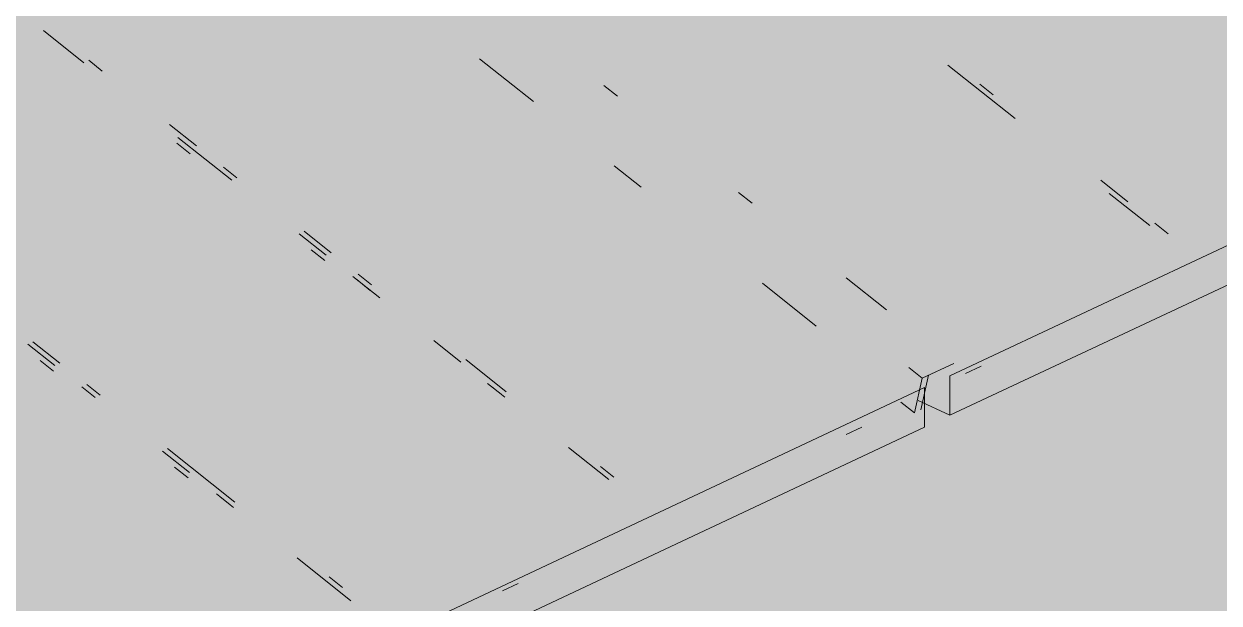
# Model space of a CAD drawing. Header units: millimetres. Extents: x 5 to 1315, y 5 to 292.
# Drawn here: x 1183.984 to 1186.931, y 93.858 to 95.285 of the extents above; entities that cross this region are included whole.
import ezdxf

# ---------------------------------------------------------------- set-up
doc = ezdxf.new("R2010")
doc.units = ezdxf.units.MM
doc.layers.add('EXISTING', color=7, linetype='Continuous')
doc.layers.add('IMAGES', color=7, linetype='Continuous')

# ---------------------------------------------------------------- blocks, each defined once
blk = doc.blocks.new('SHEET_03')
at = {"layer": 'EXISTING', "color": 250, "lineweight": 9}
for p, q in [((286.2679, 94.4182), (290.0821, 96.2089)), ((284.0322, 95.2686), (284.1318, 95.1896)), ((284.1775, 95.1691), (284.1443, 95.1955)), ((285.1081, 95.1992), (285.2409, 95.0939)), ((286.2624, 95.1837), (286.4283, 95.052)), ((286.2679, 94.3207), (288.0401, 95.1528)), ((286.3744, 95.1105), (286.3412, 95.1369)), ((285.4478, 95.1071), (285.4146, 95.1335)), ((284.4099, 94.9848), (284.3435, 95.0374)), ((284.3942, 94.9653), (284.361, 94.9916)), ((284.3642, 95.0052), (284.497, 94.8999)), ((284.5094, 94.9058), (284.4762, 94.9321)), ((285.4401, 94.9358), (285.5065, 94.8831)), ((286.7064, 94.8471), (286.64, 94.8998)), ((285.7797, 94.8437), (285.7465, 94.8701)), ((286.6607, 94.8676), (286.7603, 94.7886)), ((286.806, 94.7681), (286.7728, 94.7945)), ((284.6629, 94.7682), (284.7293, 94.7155)), ((284.7418, 94.7214), (284.6754, 94.7741)), ((284.7262, 94.7019), (284.693, 94.7282)), ((284.8414, 94.6424), (284.8082, 94.6687)), ((284.7957, 94.6628), (284.8621, 94.6102)), ((284.8383, 94.6287), (284.8051, 94.6551)), ((285.8052, 94.6461), (285.938, 94.5407)), ((286.1117, 94.5804), (286.0121, 94.6594)), ((283.994, 94.4961), (284.0604, 94.4434)), ((284.0729, 94.4493), (284.0065, 94.502)), ((284.9949, 94.5048), (285.0613, 94.4521)), ((284.0573, 94.4298), (284.0241, 94.4561)), ((285.1734, 94.379), (285.0738, 94.458)), ((286.1664, 94.4384), (286.1996, 94.412)), ((286.2777, 94.4487), (286.1996, 94.412)), ((286.3059, 94.4239), (286.3444, 94.442)), ((286.1996, 94.412), (286.18, 94.3269)), ((286.1956, 94.3342), (286.2152, 94.4193)), ((286.2679, 94.3207), (286.2679, 94.4182)), ((282.3912, 92.5982), (286.2054, 94.3889)), ((284.1268, 94.3907), (284.16, 94.3644)), ((284.1725, 94.3703), (284.1393, 94.3966)), ((285.1277, 94.3994), (285.1609, 94.3731)), ((285.1702, 94.3654), (285.137, 94.3917)), ((286.2054, 94.3889), (286.2054, 94.2914)), ((286.1468, 94.3532), (286.18, 94.3269)), ((286.1898, 94.3574), (286.2679, 94.3207)), ((282.3912, 92.5007), (286.2054, 94.2914)), ((286.0118, 94.2738), (286.0503, 94.2919)), ((284.326, 94.2327), (284.3924, 94.18)), ((284.5044, 94.1069), (284.3385, 94.2386)), ((285.3268, 94.2414), (285.4264, 94.1624)), ((285.4389, 94.1683), (285.4057, 94.1946)), ((284.3892, 94.1664), (284.356, 94.1927)), ((284.4588, 94.1273), (284.492, 94.101)), ((284.5013, 94.0932), (284.4681, 94.1196)), ((284.6579, 93.9693), (284.7907, 93.8639)), ((284.77, 93.8962), (284.7368, 93.9225)), ((285.1647, 93.8882), (285.2032, 93.9063))]:
    blk.add_line(p, q, dxfattribs=at)
at = {"layer": 'IMAGES', "color": 7}
for points in [[(283.9382, 95.2431), (284.0345, 95.2431), (283.9382, 95.3395), (284.0345, 95.3395)], [(284.0345, 95.2431), (284.1309, 95.2431), (284.0345, 95.3395), (284.1309, 95.3395)], [(284.1309, 95.2431), (284.7091, 95.2431), (284.1309, 95.3395), (284.7091, 95.3395)], [(284.7091, 95.2431), (284.8055, 95.2431), (284.7091, 95.3395), (284.8055, 95.3395)], [(284.8055, 95.2431), (284.9018, 95.2431), (284.8055, 95.3395), (284.9018, 95.3395)], [(284.9018, 95.2431), (284.9982, 95.2431), (284.9018, 95.3395), (284.9982, 95.3395)], [(284.9982, 95.2431), (285.0945, 95.2431), (284.9982, 95.3395), (285.0945, 95.3395)], [(285.0945, 95.2431), (285.2873, 95.2431), (285.0945, 95.3395), (285.2873, 95.3395)], [(285.2873, 95.2431), (285.3836, 95.2431), (285.2873, 95.3395), (285.3836, 95.3395)], [(285.3836, 95.2431), (285.8655, 95.2431), (285.3836, 95.3395), (285.8655, 95.3395)], [(285.8655, 95.2431), (285.9618, 95.2431), (285.8655, 95.3395), (285.9618, 95.3395)], [(285.9618, 95.2431), (286.0582, 95.2431), (285.9618, 95.3395), (286.0582, 95.3395)], [(286.0582, 95.2431), (286.1545, 95.2431), (286.0582, 95.3395), (286.1545, 95.3395)], [(286.1545, 95.2431), (286.2509, 95.2431), (286.1545, 95.3395), (286.2509, 95.3395)], [(286.2509, 95.2431), (286.3473, 95.2431), (286.2509, 95.3395), (286.3473, 95.3395)], [(286.3473, 95.2431), (286.9255, 95.2431), (286.3473, 95.3395), (286.9255, 95.3395)], [(286.9255, 95.2431), (287.0218, 95.2431), (286.9255, 95.3395), (287.0218, 95.3395)], [(283.9382, 95.1467), (284.0345, 95.1467), (283.9382, 95.2431), (284.0345, 95.2431)], [(284.0345, 95.1467), (284.2273, 95.1467), (284.0345, 95.2431), (284.2273, 95.2431)], [(284.2273, 95.1467), (284.3236, 95.1467), (284.2273, 95.2431), (284.3236, 95.2431)], [(284.3236, 95.1467), (284.9018, 95.1467), (284.3236, 95.2431), (284.9018, 95.2431)], [(284.9018, 95.1467), (284.9982, 95.1467), (284.9018, 95.2431), (284.9982, 95.2431)], [(284.9982, 95.1467), (285.0945, 95.1467), (284.9982, 95.2431), (285.0945, 95.2431)], [(285.0945, 95.1467), (285.1909, 95.1467), (285.0945, 95.2431), (285.1909, 95.2431)], [(285.1909, 95.1467), (285.2873, 95.1467), (285.1909, 95.2431), (285.2873, 95.2431)], [(285.2873, 95.1467), (285.3836, 95.1467), (285.2873, 95.2431), (285.3836, 95.2431)], [(285.3836, 95.1467), (285.48, 95.1467), (285.3836, 95.2431), (285.48, 95.2431)], [(285.48, 95.1467), (285.5764, 95.1467), (285.48, 95.2431), (285.5764, 95.2431)], [(285.5764, 95.1467), (286.0582, 95.1467), (285.5764, 95.2431), (286.0582, 95.2431)], [(286.0582, 95.1467), (286.1545, 95.1467), (286.0582, 95.2431), (286.1545, 95.2431)], [(286.1545, 95.1467), (286.2509, 95.1467), (286.1545, 95.2431), (286.2509, 95.2431)], [(286.2509, 95.1467), (286.3473, 95.1467), (286.2509, 95.2431), (286.3473, 95.2431)], [(286.3473, 95.1467), (286.4436, 95.1467), (286.3473, 95.2431), (286.4436, 95.2431)], [(286.4436, 95.1467), (287.0218, 95.1467), (286.4436, 95.2431), (287.0218, 95.2431)], [(283.4564, 95.0503), (284.0345, 95.0503), (283.4564, 95.1467), (284.0345, 95.1467)], [(284.0345, 95.0503), (284.1309, 95.0503), (284.0345, 95.1467), (284.1309, 95.1467)], [(284.1309, 95.0503), (284.2273, 95.0503), (284.1309, 95.1467), (284.2273, 95.1467)], [(284.2273, 95.0503), (284.3236, 95.0503), (284.2273, 95.1467), (284.3236, 95.1467)], [(284.3236, 95.0503), (284.42, 95.0503), (284.3236, 95.1467), (284.42, 95.1467)], [(284.42, 95.0503), (284.5164, 95.0503), (284.42, 95.1467), (284.5164, 95.1467)], [(284.5164, 95.0503), (284.9982, 95.0503), (284.5164, 95.1467), (284.9982, 95.1467)], [(284.9982, 95.0503), (285.0945, 95.0503), (284.9982, 95.1467), (285.0945, 95.1467)], [(285.0945, 95.0503), (285.1909, 95.0503), (285.0945, 95.1467), (285.1909, 95.1467)], [(285.1909, 95.0503), (285.2873, 95.0503), (285.1909, 95.1467), (285.2873, 95.1467)], [(285.2873, 95.0503), (285.3836, 95.0503), (285.2873, 95.1467), (285.3836, 95.1467)], [(285.3836, 95.0503), (285.48, 95.0503), (285.3836, 95.1467), (285.48, 95.1467)], [(285.48, 95.0503), (285.5764, 95.0503), (285.48, 95.1467), (285.5764, 95.1467)], [(285.5764, 95.0503), (285.6727, 95.0503), (285.5764, 95.1467), (285.6727, 95.1467)], [(285.6727, 95.0503), (285.7691, 95.0503), (285.6727, 95.1467), (285.7691, 95.1467)], [(285.7691, 95.0503), (286.1545, 95.0503), (285.7691, 95.1467), (286.1545, 95.1467)], [(286.1545, 95.0503), (286.2509, 95.0503), (286.1545, 95.1467), (286.2509, 95.1467)], [(286.2509, 95.0503), (286.4436, 95.0503), (286.2509, 95.1467), (286.4436, 95.1467)], [(286.4436, 95.0503), (286.54, 95.0503), (286.4436, 95.1467), (286.54, 95.1467)], [(286.54, 95.0503), (286.6364, 95.0503), (286.54, 95.1467), (286.6364, 95.1467)], [(286.6364, 95.0503), (287.1182, 95.0503), (286.6364, 95.1467), (287.1182, 95.1467)], [(283.6491, 94.9539), (284.1309, 94.9539), (283.6491, 95.0503), (284.1309, 95.0503)], [(284.1309, 94.9539), (284.2273, 94.9539), (284.1309, 95.0503), (284.2273, 95.0503)], [(284.2273, 94.9539), (284.42, 94.9539), (284.2273, 95.0503), (284.42, 95.0503)], [(284.42, 94.9539), (284.5164, 94.9539), (284.42, 95.0503), (284.5164, 95.0503)], [(284.5164, 94.9539), (284.6127, 94.9539), (284.5164, 95.0503), (284.6127, 95.0503)], [(284.6127, 94.9539), (285.0945, 94.9539), (284.6127, 95.0503), (285.0945, 95.0503)], [(285.0945, 94.9539), (285.1909, 94.9539), (285.0945, 95.0503), (285.1909, 95.0503)], [(285.1909, 94.9539), (285.2873, 94.9539), (285.1909, 95.0503), (285.2873, 95.0503)], [(285.2873, 94.9539), (285.3836, 94.9539), (285.2873, 95.0503), (285.3836, 95.0503)], [(285.3836, 94.9539), (285.48, 94.9539), (285.3836, 95.0503), (285.48, 95.0503)], [(285.48, 94.9539), (285.5764, 94.9539), (285.48, 95.0503), (285.5764, 95.0503)], [(285.5764, 94.9539), (285.6727, 94.9539), (285.5764, 95.0503), (285.6727, 95.0503)], [(285.6727, 94.9539), (285.7691, 94.9539), (285.6727, 95.0503), (285.7691, 95.0503)], [(285.7691, 94.9539), (285.8655, 94.9539), (285.7691, 95.0503), (285.8655, 95.0503)], [(285.8655, 94.9539), (286.2509, 94.9539), (285.8655, 95.0503), (286.2509, 95.0503)], [(286.2509, 94.9539), (286.3473, 94.9539), (286.2509, 95.0503), (286.3473, 95.0503)], [(286.3473, 94.9539), (286.54, 94.9539), (286.3473, 95.0503), (286.54, 95.0503)], [(286.54, 94.9539), (286.6364, 94.9539), (286.54, 95.0503), (286.6364, 95.0503)], [(286.6364, 94.9539), (286.7327, 94.9539), (286.6364, 95.0503), (286.7327, 95.0503)], [(286.7327, 94.9539), (287.0218, 94.9539), (286.7327, 95.0503), (287.0218, 95.0503)], [(283.7455, 94.8575), (284.2273, 94.8575), (283.7455, 94.9539), (284.2273, 94.9539)], [(284.2273, 94.8575), (284.3236, 94.8575), (284.2273, 94.9539), (284.3236, 94.9539)], [(284.3236, 94.8575), (284.42, 94.8575), (284.3236, 94.9539), (284.42, 94.9539)], [(284.42, 94.8575), (284.6127, 94.8575), (284.42, 94.9539), (284.6127, 94.9539)], [(284.6127, 94.8575), (284.7091, 94.8575), (284.6127, 94.9539), (284.7091, 94.9539)], [(284.7091, 94.8575), (284.8055, 94.8575), (284.7091, 94.9539), (284.8055, 94.9539)], [(284.8055, 94.8575), (285.2873, 94.8575), (284.8055, 94.9539), (285.2873, 94.9539)], [(285.2873, 94.8575), (285.3836, 94.8575), (285.2873, 94.9539), (285.3836, 94.9539)], [(285.3836, 94.8575), (285.48, 94.8575), (285.3836, 94.9539), (285.48, 94.9539)], [(285.48, 94.8575), (285.5764, 94.8575), (285.48, 94.9539), (285.5764, 94.9539)], [(285.5764, 94.8575), (285.6727, 94.8575), (285.5764, 94.9539), (285.6727, 94.9539)], [(285.6727, 94.8575), (285.7691, 94.8575), (285.6727, 94.9539), (285.7691, 94.9539)], [(285.7691, 94.8575), (285.9618, 94.8575), (285.7691, 94.9539), (285.9618, 94.9539)], [(285.9618, 94.8575), (286.3473, 94.8575), (285.9618, 94.9539), (286.3473, 94.9539)], [(286.3473, 94.8575), (286.4436, 94.8575), (286.3473, 94.9539), (286.4436, 94.9539)], [(286.4436, 94.8575), (286.54, 94.8575), (286.4436, 94.9539), (286.54, 94.9539)], [(286.54, 94.8575), (286.7327, 94.8575), (286.54, 94.9539), (286.7327, 94.9539)], [(286.7327, 94.8575), (286.8291, 94.8575), (286.7327, 94.9539), (286.8291, 94.9539)], [(286.8291, 94.8575), (287.0218, 94.8575), (286.8291, 94.9539), (287.0218, 94.9539)], [(283.8418, 94.7611), (284.3236, 94.7611), (283.8418, 94.8575), (284.3236, 94.8575)], [(284.3236, 94.7611), (284.42, 94.7611), (284.3236, 94.8575), (284.42, 94.8575)], [(284.42, 94.7611), (284.5164, 94.7611), (284.42, 94.8575), (284.5164, 94.8575)], [(284.5164, 94.7611), (284.6127, 94.7611), (284.5164, 94.8575), (284.6127, 94.8575)], [(284.6127, 94.6647), (284.7091, 94.6647), (284.6127, 94.8575), (284.7091, 94.8575)], [(284.7091, 94.7611), (284.8055, 94.7611), (284.7091, 94.8575), (284.8055, 94.8575)], [(284.8055, 94.7611), (284.9018, 94.7611), (284.8055, 94.8575), (284.9018, 94.8575)], [(284.9018, 94.7611), (285.2873, 94.7611), (284.9018, 94.8575), (285.2873, 94.8575)], [(285.2873, 94.7611), (285.48, 94.7611), (285.2873, 94.8575), (285.48, 94.8575)], [(285.48, 94.7611), (285.5764, 94.7611), (285.48, 94.8575), (285.5764, 94.8575)], [(285.5764, 94.7611), (285.7691, 94.7611), (285.5764, 94.8575), (285.7691, 94.8575)], [(285.7691, 94.6647), (285.8655, 94.6647), (285.7691, 94.8575), (285.8655, 94.8575)], [(285.8655, 94.7611), (285.9618, 94.7611), (285.8655, 94.8575), (285.9618, 94.8575)], [(285.9618, 94.7611), (286.0582, 94.7611), (285.9618, 94.8575), (286.0582, 94.8575)], [(286.0582, 94.7611), (286.1545, 94.7611), (286.0582, 94.8575), (286.1545, 94.8575)], [(286.1545, 94.7611), (286.6364, 94.7611), (286.1545, 94.8575), (286.6364, 94.8575)], [(286.6364, 94.7611), (286.7327, 94.7611), (286.6364, 94.8575), (286.7327, 94.8575)], [(286.7327, 94.7611), (286.8291, 94.7611), (286.7327, 94.8575), (286.8291, 94.8575)], [(286.8291, 94.7611), (286.9255, 94.7611), (286.8291, 94.8575), (286.9255, 94.8575)], [(286.9255, 94.6647), (287.0218, 94.6647), (286.9255, 94.8575), (287.0218, 94.8575)], [(283.8418, 94.6647), (284.5164, 94.6647), (283.8418, 94.7611), (284.5164, 94.7611)], [(284.5164, 94.6647), (284.6127, 94.6647), (284.5164, 94.7611), (284.6127, 94.7611)], [(284.7091, 94.6647), (284.8055, 94.6647), (284.7091, 94.7611), (284.8055, 94.7611)], [(284.8055, 94.6647), (284.9018, 94.6647), (284.8055, 94.7611), (284.9018, 94.7611)], [(284.9018, 94.6647), (284.9982, 94.6647), (284.9018, 94.7611), (284.9982, 94.7611)], [(284.9982, 94.6647), (285.0945, 94.6647), (284.9982, 94.7611), (285.0945, 94.7611)], [(285.0945, 94.5683), (285.48, 94.5683), (285.0945, 94.7611), (285.48, 94.7611)], [(285.48, 94.6647), (285.5764, 94.6647), (285.48, 94.7611), (285.5764, 94.7611)], [(285.5764, 94.6647), (285.6727, 94.6647), (285.5764, 94.7611), (285.6727, 94.7611)], [(285.6727, 94.6647), (285.7691, 94.6647), (285.6727, 94.7611), (285.7691, 94.7611)], [(285.8655, 94.6647), (285.9618, 94.6647), (285.8655, 94.7611), (285.9618, 94.7611)], [(285.9618, 94.6647), (286.0582, 94.6647), (285.9618, 94.7611), (286.0582, 94.7611)], [(286.0582, 94.6647), (286.1545, 94.6647), (286.0582, 94.7611), (286.1545, 94.7611)], [(286.1545, 94.6647), (286.4436, 94.6647), (286.1545, 94.7611), (286.4436, 94.7611)], [(286.4436, 94.6647), (286.54, 94.6647), (286.4436, 94.7611), (286.54, 94.7611)], [(286.54, 94.6647), (286.6364, 94.6647), (286.54, 94.7611), (286.6364, 94.7611)], [(286.6364, 94.6647), (286.7327, 94.6647), (286.6364, 94.7611), (286.7327, 94.7611)], [(286.7327, 94.6647), (286.8291, 94.6647), (286.7327, 94.7611), (286.8291, 94.7611)], [(286.8291, 94.6647), (286.9255, 94.6647), (286.8291, 94.7611), (286.9255, 94.7611)], [(283.9382, 94.5683), (284.0345, 94.5683), (283.9382, 94.6647), (284.0345, 94.6647)], [(284.0345, 94.5683), (284.1309, 94.5683), (284.0345, 94.6647), (284.1309, 94.6647)], [(284.1309, 94.5683), (284.6127, 94.5683), (284.1309, 94.6647), (284.6127, 94.6647)], [(284.6127, 94.5683), (284.7091, 94.5683), (284.6127, 94.6647), (284.7091, 94.6647)], [(284.7091, 94.5683), (284.8055, 94.5683), (284.7091, 94.6647), (284.8055, 94.6647)], [(284.8055, 94.5683), (284.9018, 94.5683), (284.8055, 94.6647), (284.9018, 94.6647)], [(284.9018, 94.5683), (284.9982, 94.5683), (284.9018, 94.6647), (284.9982, 94.6647)], [(284.9982, 94.5683), (285.0945, 94.5683), (284.9982, 94.6647), (285.0945, 94.6647)], [(285.48, 94.5683), (285.6727, 94.5683), (285.48, 94.6647), (285.6727, 94.6647)], [(285.6727, 94.5683), (285.7691, 94.5683), (285.6727, 94.6647), (285.7691, 94.6647)], [(285.7691, 94.5683), (285.8655, 94.5683), (285.7691, 94.6647), (285.8655, 94.6647)], [(285.8655, 94.5683), (285.9618, 94.5683), (285.8655, 94.6647), (285.9618, 94.6647)], [(285.9618, 94.5683), (286.0582, 94.5683), (285.9618, 94.6647), (286.0582, 94.6647)], [(286.0582, 94.5683), (286.1545, 94.5683), (286.0582, 94.6647), (286.1545, 94.6647)], [(286.1545, 94.5683), (286.4436, 94.5683), (286.1545, 94.6647), (286.4436, 94.6647)], [(286.4436, 94.4719), (286.54, 94.4719), (286.4436, 94.6647), (286.54, 94.6647)], [(286.54, 94.4719), (286.6364, 94.4719), (286.54, 94.6647), (286.6364, 94.6647)], [(286.6364, 94.5683), (286.7327, 94.5683), (286.6364, 94.6647), (286.7327, 94.6647)], [(286.7327, 94.5683), (286.8291, 94.5683), (286.7327, 94.6647), (286.8291, 94.6647)], [(286.8291, 94.5683), (286.9255, 94.5683), (286.8291, 94.6647), (286.9255, 94.6647)], [(286.9255, 94.5683), (289.4309, 94.5683), (286.9255, 94.6647), (289.4309, 94.6647)], [(283.9382, 94.4719), (284.0345, 94.4719), (283.9382, 94.5683), (284.0345, 94.5683)], [(284.0345, 94.4719), (284.1309, 94.4719), (284.0345, 94.5683), (284.1309, 94.5683)], [(284.1309, 94.4719), (284.2273, 94.4719), (284.1309, 94.5683), (284.2273, 94.5683)], [(284.2273, 94.4719), (284.7091, 94.4719), (284.2273, 94.5683), (284.7091, 94.5683)], [(284.7091, 94.4719), (284.8055, 94.4719), (284.7091, 94.5683), (284.8055, 94.5683)], [(284.8055, 94.4719), (284.9018, 94.4719), (284.8055, 94.5683), (284.9018, 94.5683)], [(284.9018, 94.4719), (284.9982, 94.4719), (284.9018, 94.5683), (284.9982, 94.5683)], [(284.9982, 94.4719), (285.0945, 94.4719), (284.9982, 94.5683), (285.0945, 94.5683)], [(285.0945, 94.4719), (285.7691, 94.4719), (285.0945, 94.5683), (285.7691, 94.5683)], [(285.7691, 94.4719), (285.8655, 94.4719), (285.7691, 94.5683), (285.8655, 94.5683)], [(285.8655, 94.4719), (285.9618, 94.4719), (285.8655, 94.5683), (285.9618, 94.5683)], [(285.9618, 94.4719), (286.0582, 94.4719), (285.9618, 94.5683), (286.0582, 94.5683)], [(286.0582, 94.4719), (286.1545, 94.4719), (286.0582, 94.5683), (286.1545, 94.5683)], [(286.1545, 94.4719), (286.2509, 94.4719), (286.1545, 94.5683), (286.2509, 94.5683)], [(286.2509, 94.4719), (286.3473, 94.4719), (286.2509, 94.5683), (286.3473, 94.5683)], [(286.3473, 94.4719), (286.4436, 94.4719), (286.3473, 94.5683), (286.4436, 94.5683)], [(286.6364, 94.4719), (286.7327, 94.4719), (286.6364, 94.5683), (286.7327, 94.5683)], [(286.7327, 94.4719), (289.4309, 94.4719), (286.7327, 94.5683), (289.4309, 94.5683)], [(283.9382, 94.3755), (284.0345, 94.3755), (283.9382, 94.4719), (284.0345, 94.4719)], [(284.0345, 94.3755), (284.2273, 94.3755), (284.0345, 94.4719), (284.2273, 94.4719)], [(284.2273, 94.3755), (284.3236, 94.3755), (284.2273, 94.4719), (284.3236, 94.4719)], [(284.3236, 94.3755), (284.8055, 94.3755), (284.3236, 94.4719), (284.8055, 94.4719)], [(284.8055, 94.3755), (284.9018, 94.3755), (284.8055, 94.4719), (284.9018, 94.4719)], [(284.9018, 94.3755), (284.9982, 94.3755), (284.9018, 94.4719), (284.9982, 94.4719)], [(284.9982, 94.3755), (285.1909, 94.3755), (284.9982, 94.4719), (285.1909, 94.4719)], [(285.1909, 94.3755), (285.2873, 94.3755), (285.1909, 94.4719), (285.2873, 94.4719)], [(285.2873, 94.3755), (285.3836, 94.3755), (285.2873, 94.4719), (285.3836, 94.4719)], [(285.3836, 94.3755), (285.7691, 94.3755), (285.3836, 94.4719), (285.7691, 94.4719)], [(285.7691, 94.3755), (285.8655, 94.3755), (285.7691, 94.4719), (285.8655, 94.4719)], [(285.8655, 94.3755), (285.9618, 94.3755), (285.8655, 94.4719), (285.9618, 94.4719)], [(285.9618, 94.3755), (286.0582, 94.3755), (285.9618, 94.4719), (286.0582, 94.4719)], [(286.0582, 94.3755), (286.1545, 94.3755), (286.0582, 94.4719), (286.1545, 94.4719)], [(286.1545, 94.3755), (286.3473, 94.3755), (286.1545, 94.4719), (286.3473, 94.4719)], [(286.3473, 94.3755), (286.4436, 94.3755), (286.3473, 94.4719), (286.4436, 94.4719)], [(286.4436, 94.3755), (286.54, 94.3755), (286.4436, 94.4719), (286.54, 94.4719)], [(286.54, 94.3755), (286.7327, 94.3755), (286.54, 94.4719), (286.7327, 94.4719)], [(286.7327, 94.3755), (286.8291, 94.3755), (286.7327, 94.4719), (286.8291, 94.4719)], [(286.8291, 94.3755), (286.9255, 94.3755), (286.8291, 94.4719), (286.9255, 94.4719)], [(286.9255, 94.3755), (289.2382, 94.3755), (286.9255, 94.4719), (289.2382, 94.4719)], [(283.9382, 94.2791), (284.0345, 94.2791), (283.9382, 94.3755), (284.0345, 94.3755)], [(284.0345, 94.2791), (284.1309, 94.2791), (284.0345, 94.3755), (284.1309, 94.3755)], [(284.1309, 94.2791), (284.2273, 94.2791), (284.1309, 94.3755), (284.2273, 94.3755)], [(284.2273, 94.2791), (284.3236, 94.2791), (284.2273, 94.3755), (284.3236, 94.3755)], [(284.3236, 94.2791), (284.42, 94.2791), (284.3236, 94.3755), (284.42, 94.3755)], [(284.42, 94.2791), (284.9982, 94.2791), (284.42, 94.3755), (284.9982, 94.3755)], [(284.9982, 94.2791), (285.0945, 94.2791), (284.9982, 94.3755), (285.0945, 94.3755)], [(285.0945, 94.2791), (285.3836, 94.2791), (285.0945, 94.3755), (285.3836, 94.3755)], [(285.3836, 94.2791), (285.48, 94.2791), (285.3836, 94.3755), (285.48, 94.3755)], [(285.48, 94.2791), (285.5764, 94.2791), (285.48, 94.3755), (285.5764, 94.3755)], [(285.5764, 94.2791), (285.8655, 94.2791), (285.5764, 94.3755), (285.8655, 94.3755)], [(285.8655, 94.2791), (285.9618, 94.2791), (285.8655, 94.3755), (285.9618, 94.3755)], [(285.9618, 94.2791), (286.0582, 94.2791), (285.9618, 94.3755), (286.0582, 94.3755)], [(286.0582, 94.2791), (286.1545, 94.2791), (286.0582, 94.3755), (286.1545, 94.3755)], [(286.1545, 94.1827), (286.2509, 94.1827), (286.1545, 94.3755), (286.2509, 94.3755)], [(286.2509, 94.2791), (286.4436, 94.2791), (286.2509, 94.3755), (286.4436, 94.3755)], [(286.4436, 94.2791), (286.54, 94.2791), (286.4436, 94.3755), (286.54, 94.3755)], [(286.54, 94.2791), (286.8291, 94.2791), (286.54, 94.3755), (286.8291, 94.3755)], [(286.8291, 94.2791), (286.9255, 94.2791), (286.8291, 94.3755), (286.9255, 94.3755)], [(286.9255, 94.2791), (287.0218, 94.2791), (286.9255, 94.3755), (287.0218, 94.3755)], [(283.5527, 94.1827), (284.0345, 94.1827), (283.5527, 94.2791), (284.0345, 94.2791)], [(284.0345, 94.1827), (284.1309, 94.1827), (284.0345, 94.2791), (284.1309, 94.2791)], [(284.1309, 94.1827), (284.2273, 94.1827), (284.1309, 94.2791), (284.2273, 94.2791)], [(284.2273, 94.1827), (284.3236, 94.1827), (284.2273, 94.2791), (284.3236, 94.2791)], [(284.3236, 94.1827), (284.42, 94.1827), (284.3236, 94.2791), (284.42, 94.2791)], [(284.42, 94.1827), (284.5164, 94.1827), (284.42, 94.2791), (284.5164, 94.2791)], [(284.5164, 94.1827), (284.6127, 94.1827), (284.5164, 94.2791), (284.6127, 94.2791)], [(284.6127, 94.1827), (285.0945, 94.1827), (284.6127, 94.2791), (285.0945, 94.2791)], [(285.0945, 94.1827), (285.1909, 94.1827), (285.0945, 94.2791), (285.1909, 94.2791)], [(285.1909, 94.1827), (285.2873, 94.1827), (285.1909, 94.2791), (285.2873, 94.2791)], [(285.2873, 94.1827), (285.3836, 94.1827), (285.2873, 94.2791), (285.3836, 94.2791)], [(285.3836, 94.1827), (285.48, 94.1827), (285.3836, 94.2791), (285.48, 94.2791)], [(285.48, 94.1827), (285.5764, 94.1827), (285.48, 94.2791), (285.5764, 94.2791)], [(285.5764, 94.1827), (285.7691, 94.1827), (285.5764, 94.2791), (285.7691, 94.2791)], [(285.7691, 94.1827), (285.8655, 94.1827), (285.7691, 94.2791), (285.8655, 94.2791)], [(285.8655, 94.1827), (286.0582, 94.1827), (285.8655, 94.2791), (286.0582, 94.2791)], [(286.0582, 94.1827), (286.1545, 94.1827), (286.0582, 94.2791), (286.1545, 94.2791)], [(286.2509, 94.1827), (286.4436, 94.1827), (286.2509, 94.2791), (286.4436, 94.2791)], [(286.4436, 94.1827), (286.54, 94.1827), (286.4436, 94.2791), (286.54, 94.2791)], [(286.54, 94.1827), (286.8291, 94.1827), (286.54, 94.2791), (286.8291, 94.2791)], [(286.8291, 94.1827), (286.9255, 94.1827), (286.8291, 94.2791), (286.9255, 94.2791)], [(286.9255, 94.1827), (287.0218, 94.1827), (286.9255, 94.2791), (287.0218, 94.2791)], [(283.6491, 94.0863), (284.2273, 94.0863), (283.6491, 94.1827), (284.2273, 94.1827)], [(284.2273, 94.0863), (284.3236, 94.0863), (284.2273, 94.1827), (284.3236, 94.1827)], [(284.3236, 94.0863), (284.5164, 94.0863), (284.3236, 94.1827), (284.5164, 94.1827)], [(284.5164, 94.0863), (284.6127, 94.0863), (284.5164, 94.1827), (284.6127, 94.1827)], [(284.6127, 94.0863), (284.7091, 94.0863), (284.6127, 94.1827), (284.7091, 94.1827)], [(284.7091, 94.0863), (285.0945, 94.0863), (284.7091, 94.1827), (285.0945, 94.1827)], [(285.0945, 94.0863), (285.1909, 94.0863), (285.0945, 94.1827), (285.1909, 94.1827)], [(285.1909, 94.0863), (285.2873, 94.0863), (285.1909, 94.1827), (285.2873, 94.1827)], [(285.2873, 94.0863), (285.3836, 94.0863), (285.2873, 94.1827), (285.3836, 94.1827)], [(285.3836, 94.0863), (285.48, 94.0863), (285.3836, 94.1827), (285.48, 94.1827)], [(285.48, 94.0863), (285.5764, 94.0863), (285.48, 94.1827), (285.5764, 94.1827)], [(285.5764, 94.0863), (285.6727, 94.0863), (285.5764, 94.1827), (285.6727, 94.1827)], [(285.6727, 94.0863), (285.7691, 94.0863), (285.6727, 94.1827), (285.7691, 94.1827)], [(285.7691, 94.0863), (285.8655, 94.0863), (285.7691, 94.1827), (285.8655, 94.1827)], [(285.8655, 94.0863), (285.9618, 94.0863), (285.8655, 94.1827), (285.9618, 94.1827)], [(285.9618, 94.0863), (286.0582, 94.0863), (285.9618, 94.1827), (286.0582, 94.1827)], [(286.0582, 94.0863), (286.1545, 94.0863), (286.0582, 94.1827), (286.1545, 94.1827)], [(286.1545, 94.0863), (286.4436, 94.0863), (286.1545, 94.1827), (286.4436, 94.1827)], [(286.4436, 94.0863), (287.0218, 94.0863), (286.4436, 94.1827), (287.0218, 94.1827)], [(283.8418, 93.9899), (284.3236, 93.9899), (283.8418, 94.0863), (284.3236, 94.0863)], [(284.3236, 93.9899), (284.42, 93.9899), (284.3236, 94.0863), (284.42, 94.0863)], [(284.42, 93.9899), (284.5164, 93.9899), (284.42, 94.0863), (284.5164, 94.0863)], [(284.5164, 93.9899), (284.6127, 93.9899), (284.5164, 94.0863), (284.6127, 94.0863)], [(284.6127, 93.9899), (284.7091, 93.9899), (284.6127, 94.0863), (284.7091, 94.0863)], [(284.7091, 93.9899), (284.8055, 93.9899), (284.7091, 94.0863), (284.8055, 94.0863)], [(284.8055, 93.9899), (284.9018, 93.9899), (284.8055, 94.0863), (284.9018, 94.0863)], [(284.9018, 93.9899), (285.0945, 93.9899), (284.9018, 94.0863), (285.0945, 94.0863)], [(285.0945, 93.9899), (285.2873, 93.9899), (285.0945, 94.0863), (285.2873, 94.0863)], [(285.2873, 93.797), (285.3836, 93.797), (285.2873, 94.0863), (285.3836, 94.0863)], [(285.3836, 93.9899), (285.48, 93.9899), (285.3836, 94.0863), (285.48, 94.0863)], [(285.48, 93.9899), (285.5764, 93.9899), (285.48, 94.0863), (285.5764, 94.0863)], [(285.5764, 93.9899), (285.7691, 93.9899), (285.5764, 94.0863), (285.7691, 94.0863)], [(285.7691, 93.9899), (285.8655, 93.9899), (285.7691, 94.0863), (285.8655, 94.0863)], [(285.8655, 93.9899), (285.9618, 93.9899), (285.8655, 94.0863), (285.9618, 94.0863)], [(285.9618, 93.8935), (286.0582, 93.8935), (285.9618, 94.0863), (286.0582, 94.0863)], [(286.0582, 93.9899), (286.1545, 93.9899), (286.0582, 94.0863), (286.1545, 94.0863)], [(286.1545, 93.9899), (287.3109, 93.9899), (286.1545, 94.0863), (287.3109, 94.0863)], [(283.9382, 93.8935), (284.42, 93.8935), (283.9382, 93.9899), (284.42, 93.9899)], [(284.42, 93.8935), (284.5164, 93.8935), (284.42, 93.9899), (284.5164, 93.9899)], [(284.5164, 93.8935), (284.6127, 93.8935), (284.5164, 93.9899), (284.6127, 93.9899)], [(284.6127, 93.8935), (284.8055, 93.8935), (284.6127, 93.9899), (284.8055, 93.9899)], [(284.8055, 93.8935), (284.9018, 93.8935), (284.8055, 93.9899), (284.9018, 93.9899)], [(284.9018, 93.8935), (284.9982, 93.8935), (284.9018, 93.9899), (284.9982, 93.9899)], [(284.9982, 93.8935), (285.0945, 93.8935), (284.9982, 93.9899), (285.0945, 93.9899)], [(285.0945, 93.8935), (285.1909, 93.8935), (285.0945, 93.9899), (285.1909, 93.9899)], [(285.1909, 93.8935), (285.2873, 93.8935), (285.1909, 93.9899), (285.2873, 93.9899)], [(285.3836, 93.8935), (285.48, 93.8935), (285.3836, 93.9899), (285.48, 93.9899)], [(285.48, 93.8935), (285.5764, 93.8935), (285.48, 93.9899), (285.5764, 93.9899)], [(285.5764, 93.8935), (285.6727, 93.8935), (285.5764, 93.9899), (285.6727, 93.9899)], [(285.6727, 93.8935), (285.7691, 93.8935), (285.6727, 93.9899), (285.7691, 93.9899)], [(285.7691, 93.8935), (285.8655, 93.8935), (285.7691, 93.9899), (285.8655, 93.9899)], [(285.8655, 93.8935), (285.9618, 93.8935), (285.8655, 93.9899), (285.9618, 93.9899)], [(286.0582, 93.8935), (287.4073, 93.8935), (286.0582, 93.9899), (287.4073, 93.9899)], [(283.9382, 93.797), (284.0345, 93.797), (283.9382, 93.8935), (284.0345, 93.8935)], [(284.0345, 93.797), (284.5164, 93.797), (284.0345, 93.8935), (284.5164, 93.8935)], [(284.5164, 93.797), (284.7091, 93.797), (284.5164, 93.8935), (284.7091, 93.8935)], [(284.7091, 93.797), (284.9018, 93.797), (284.7091, 93.8935), (284.9018, 93.8935)], [(284.9018, 93.797), (284.9982, 93.797), (284.9018, 93.8935), (284.9982, 93.8935)], [(284.9982, 93.797), (285.0945, 93.797), (284.9982, 93.8935), (285.0945, 93.8935)], [(285.0945, 93.797), (285.1909, 93.797), (285.0945, 93.8935), (285.1909, 93.8935)], [(285.1909, 93.797), (285.2873, 93.797), (285.1909, 93.8935), (285.2873, 93.8935)], [(285.3836, 93.797), (285.5764, 93.797), (285.3836, 93.8935), (285.5764, 93.8935)], [(285.5764, 93.797), (285.7691, 93.797), (285.5764, 93.8935), (285.7691, 93.8935)], [(285.7691, 93.797), (287.6, 93.797), (285.7691, 93.8935), (287.6, 93.8935)]]:
    blk.add_solid(points, dxfattribs=at)

msp = doc.modelspace()

# ---------------------------------------------------------------- block references
msp.add_blockref('SHEET_03', (900, 0))

doc.saveas('drawing.dxf')
